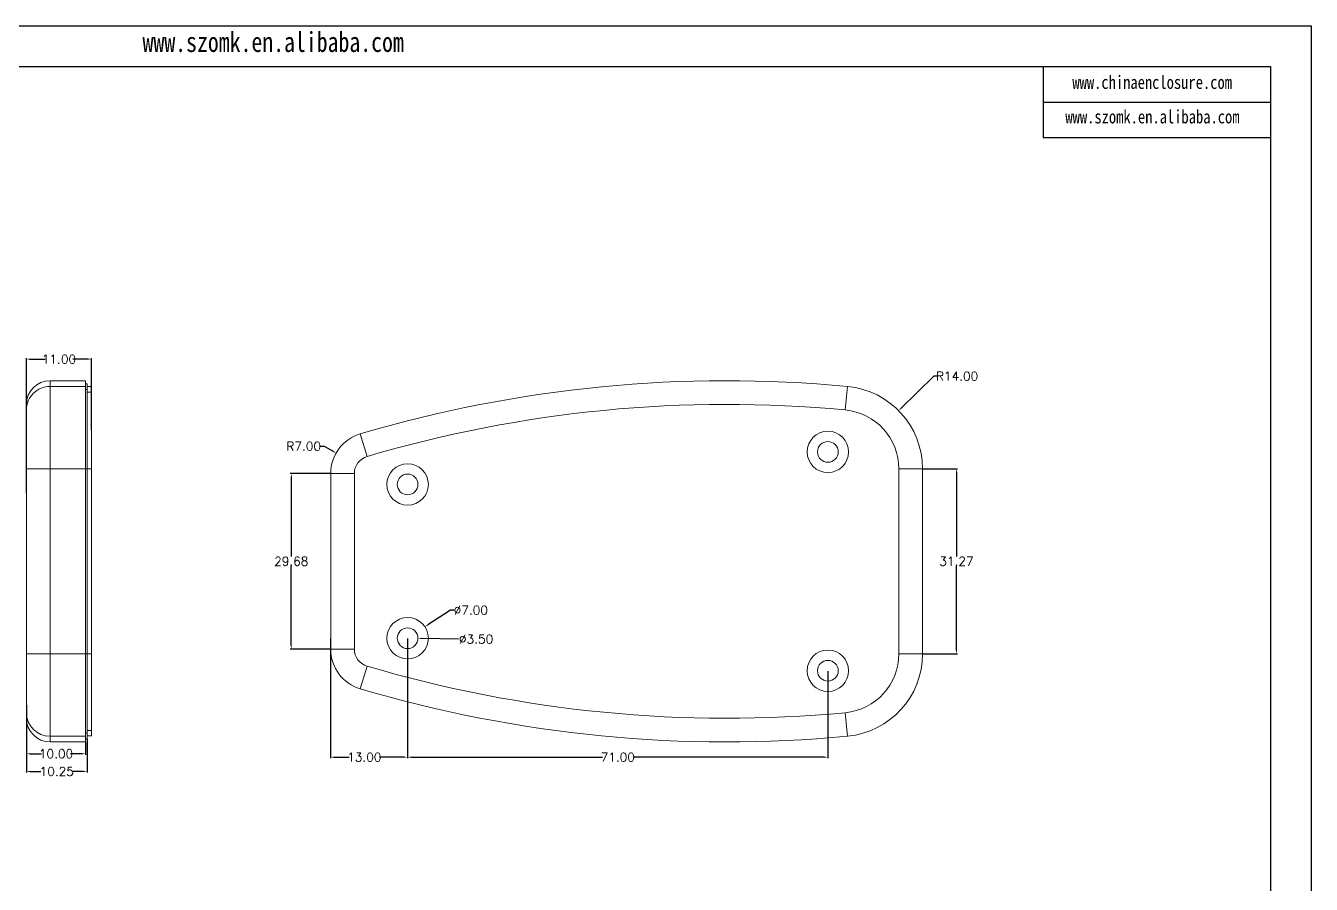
# Model space of a CAD drawing. Header units: inches. Extents: x 2300 to 3202, y 573 to 863.
# Drawn here: x 2984.9 to 3202, y 718.1 to 863.3 of the extents above; entities that cross this region are included whole.
import ezdxf

# ---------------------------------------------------------------- set-up
doc = ezdxf.new("R2010")
doc.units = ezdxf.units.IN
doc.layers.add('文字', color=81, linetype='Continuous')
doc.styles.get("Standard").update_dxf_attribs({"font": 'txt', "bigfont": 'gbcbig.shx'})
doc.styles.add('宋体', font='', dxfattribs={"width": 0.8, "height": 3.5})
doc.styles.get('宋体').set_extended_font_data('SimSun')
doc.dimstyles.new('2', dxfattribs={"dimtxt": 1.5, "dimasz": 0.6, "dimexe": 0.18, "dimexo": 0.0625, "dimgap": 0.09, "dimtad": 0, "dimtih": 1, "dimtoh": 1, "dimzin": 0, "dimdsep": 46, "dimtxsty": 'Standard', "dimcen": 0, "dimadec": 0, "dimazin": 2, "dimtfac": 1, "dimtofl": 0, "dimtmove": 0, "dimatfit": 3, "dimfxl": 1, "dimtolj": 1, "dimtzin": 0, "dimarcsym": 0})

# ---------------------------------------------------------------- blocks, each defined once
blk = doc.blocks.new('*D259')
at = {"color": 0, "lineweight": -2}
for p, q in [((2984.97, 784.27), (2984.97, 807.12)), ((2985.57, 806.94), (2988.13, 806.94)), ((2995.37, 806.94), (2992.81, 806.94)), ((2995.97, 794.92), (2995.97, 807.12))]:
    blk.add_line(p, q, dxfattribs=at)
at = {"color": 0}
for points in [[(2985.57, 807.04), (2985.57, 806.84), (2984.97, 806.94)], [(2995.37, 807.04), (2995.37, 806.84), (2995.97, 806.94)]]:
    blk.add_solid(points, dxfattribs=at)
at = {"layer": 'Defpoints', "color": 0}
for p in [(2995.97, 806.94), (2995.97, 794.85), (2984.97, 784.21)]:
    blk.add_point(p, dxfattribs=at)
at = {"color": 0, "insert": (2990.47, 806.94), "char_height": 1.5, "attachment_point": 5}
blk.add_mtext('\\A1;11.00', dxfattribs=at)
blk = doc.blocks.new('*D260')
at = {"color": 0, "lineweight": -2}
for p, q in [((2984.97, 748.44), (2984.97, 740.03)), ((2994.97, 742.15), (2994.97, 740.03)), ((2985.57, 740.21), (2987.5, 740.21)), ((2994.37, 740.21), (2992.43, 740.21))]:
    blk.add_line(p, q, dxfattribs=at)
at = {"color": 0}
for points in [[(2985.57, 740.31), (2985.57, 740.11), (2984.97, 740.21)], [(2994.37, 740.31), (2994.37, 740.11), (2994.97, 740.21)]]:
    blk.add_solid(points, dxfattribs=at)
at = {"layer": 'Defpoints', "color": 0}
for p in [(2984.97, 748.51), (2994.97, 742.21), (2984.97, 740.21)]:
    blk.add_point(p, dxfattribs=at)
at = {"color": 0, "insert": (2989.97, 740.21), "char_height": 1.5, "attachment_point": 5}
blk.add_mtext('\\A1;10.00', dxfattribs=at)
blk = doc.blocks.new('*D261')
at = {"color": 0, "lineweight": -2}
for p, q in [((2984.97, 748.38), (2984.97, 737.04)), ((2995.22, 742.65), (2995.22, 737.04)), ((2985.57, 737.22), (2987.38, 737.22)), ((2994.62, 737.22), (2992.81, 737.22))]:
    blk.add_line(p, q, dxfattribs=at)
at = {"color": 0}
for points in [[(2985.57, 737.32), (2985.57, 737.12), (2984.97, 737.22)], [(2994.62, 737.32), (2994.62, 737.12), (2995.22, 737.22)]]:
    blk.add_solid(points, dxfattribs=at)
at = {"layer": 'Defpoints', "color": 0}
for p in [(2984.97, 748.44), (2995.22, 742.71), (2984.97, 737.22)]:
    blk.add_point(p, dxfattribs=at)
at = {"color": 0, "insert": (2990.09, 737.22), "char_height": 1.5, "attachment_point": 5}
blk.add_mtext('\\A1;10.25', dxfattribs=at)
blk = doc.blocks.new('*D262')
at = {"color": 0, "lineweight": -2}
for p, q in [((3056.61, 764.5), (3052.8, 762)), ((3057.21, 764.5), (3056.61, 764.5))]:
    blk.add_line(p, q, dxfattribs=at)
at = {"color": 0}
blk.add_solid([(3052.75, 762.08), (3052.86, 761.92), (3052.3, 761.67)], dxfattribs=at)
at = {"layer": 'Defpoints', "color": 0}
for p in [(3052.3, 761.67), (3046.45, 757.83)]:
    blk.add_point(p, dxfattribs=at)
at = {"color": 0, "insert": (3060.05, 764.5), "char_height": 1.5, "attachment_point": 5}
blk.add_mtext('\\A1;∅7.00', dxfattribs=at)
blk = doc.blocks.new('*D263')
at = {"color": 0, "lineweight": -2}
blk.add_line((3057.98, 759.59), (3051.72, 759.7), dxfattribs=at)
at = {"color": 0}
blk.add_solid([(3051.72, 759.8), (3051.72, 759.6), (3051.12, 759.72)], dxfattribs=at)
at = {"layer": 'Defpoints', "color": 0}
for p in [(3047.62, 759.78), (3051.12, 759.72)]:
    blk.add_point(p, dxfattribs=at)
at = {"color": 0, "insert": (3060.94, 759.59), "char_height": 1.5, "attachment_point": 5}
blk.add_mtext('\\A1;∅3.50', dxfattribs=at)
blk = doc.blocks.new('*D264')
at = {"color": 0, "lineweight": -2}
for p, q in [((3034.66, 792.21), (3035.26, 792.21)), ((3035.26, 792.21), (3036.77, 791.35))]:
    blk.add_line(p, q, dxfattribs=at)
at = {"color": 0}
blk.add_solid([(3036.82, 791.44), (3036.72, 791.26), (3037.29, 791.05)], dxfattribs=at)
at = {"layer": 'Defpoints', "color": 0}
for p in [(3037.29, 791.05), (3043.37, 787.59)]:
    blk.add_point(p, dxfattribs=at)
at = {"color": 0, "insert": (3031.82, 792.21), "char_height": 1.5, "attachment_point": 5}
blk.add_mtext('\\A1;R7.00', dxfattribs=at)
blk = doc.blocks.new('*D265')
at = {"color": 0, "lineweight": -2}
for p, q in [((3138.26, 804.06), (3132.76, 798.64)), ((3138.86, 804.06), (3138.26, 804.06))]:
    blk.add_line(p, q, dxfattribs=at)
at = {"color": 0}
blk.add_solid([(3132.69, 798.71), (3132.84, 798.57), (3132.34, 798.22)], dxfattribs=at)
at = {"layer": 'Defpoints', "color": 0}
for p in [(3132.34, 798.22), (3122.37, 788.38)]:
    blk.add_point(p, dxfattribs=at)
at = {"color": 0, "insert": (3142.2, 804.06), "char_height": 1.5, "attachment_point": 5}
blk.add_mtext('\\A1;R14.00', dxfattribs=at)
blk = doc.blocks.new('*D266')
at = {"color": 0, "lineweight": -2}
for p, q in [((3036.37, 759.69), (3036.37, 739.45)), ((3049.37, 759.69), (3049.37, 739.45)), ((3036.97, 739.63), (3039.47, 739.63)), ((3048.77, 739.63), (3044.65, 739.63))]:
    blk.add_line(p, q, dxfattribs=at)
at = {"color": 0}
for points in [[(3036.97, 739.73), (3036.97, 739.53), (3036.37, 739.63)], [(3048.77, 739.73), (3048.77, 739.53), (3049.37, 739.63)]]:
    blk.add_solid(points, dxfattribs=at)
at = {"layer": 'Defpoints', "color": 0}
for p in [(3036.37, 759.75), (3049.37, 759.75), (3036.37, 739.63)]:
    blk.add_point(p, dxfattribs=at)
at = {"color": 0, "insert": (3042.06, 739.63), "char_height": 1.5, "attachment_point": 5}
blk.add_mtext('\\A1;13.00', dxfattribs=at)
blk = doc.blocks.new('*D267')
at = {"color": 0, "lineweight": -2}
for p, q in [((3049.37, 759.69), (3049.37, 739.45)), ((3120.37, 754.19), (3120.37, 739.45)), ((3049.97, 739.63), (3082.28, 739.63)), ((3119.77, 739.63), (3087.46, 739.63))]:
    blk.add_line(p, q, dxfattribs=at)
at = {"color": 0}
for points in [[(3049.97, 739.73), (3049.97, 739.53), (3049.37, 739.63)], [(3119.77, 739.73), (3119.77, 739.53), (3120.37, 739.63)]]:
    blk.add_solid(points, dxfattribs=at)
at = {"layer": 'Defpoints', "color": 0}
for p in [(3049.37, 759.75), (3120.37, 754.25), (3120.37, 739.63)]:
    blk.add_point(p, dxfattribs=at)
at = {"color": 0, "insert": (3084.87, 739.63), "char_height": 1.5, "attachment_point": 5}
blk.add_mtext('\\A1;71.00', dxfattribs=at)
blk = doc.blocks.new('*D268')
at = {"color": 0, "lineweight": -2}
for p, q in [((3136.44, 788.38), (3142.27, 788.38)), ((3142.09, 787.78), (3142.09, 773.59)), ((3142.09, 757.71), (3142.09, 771.91)), ((3136.44, 757.11), (3142.27, 757.11))]:
    blk.add_line(p, q, dxfattribs=at)
at = {"color": 0}
for points in [[(3141.99, 787.78), (3142.19, 787.78), (3142.09, 788.38)], [(3141.99, 757.71), (3142.19, 757.71), (3142.09, 757.11)]]:
    blk.add_solid(points, dxfattribs=at)
at = {"layer": 'Defpoints', "color": 0}
for p in [(3136.37, 788.38), (3142.09, 788.38), (3136.37, 757.11)]:
    blk.add_point(p, dxfattribs=at)
at = {"color": 0, "insert": (3142.09, 772.75), "char_height": 1.5, "attachment_point": 5}
blk.add_mtext('\\A1;31.27', dxfattribs=at)
blk = doc.blocks.new('*D269')
at = {"color": 0, "lineweight": -2}
for p, q in [((3036.31, 787.59), (3029.54, 787.59)), ((3029.72, 786.99), (3029.72, 773.59)), ((3029.72, 758.51), (3029.72, 771.91)), ((3036.31, 757.91), (3029.54, 757.91))]:
    blk.add_line(p, q, dxfattribs=at)
at = {"color": 0}
for points in [[(3029.62, 786.99), (3029.82, 786.99), (3029.72, 787.59)], [(3029.62, 758.51), (3029.82, 758.51), (3029.72, 757.91)]]:
    blk.add_solid(points, dxfattribs=at)
at = {"layer": 'Defpoints', "color": 0}
for p in [(3029.72, 787.59), (3036.37, 787.59), (3036.37, 757.91)]:
    blk.add_point(p, dxfattribs=at)
at = {"color": 0, "insert": (3029.72, 772.75), "char_height": 1.5, "attachment_point": 5}
blk.add_mtext('\\A1;29.68', dxfattribs=at)

msp = doc.modelspace()

# ---------------------------------------------------------------- linework, layer by layer
for p, q in [((2791.397, 863.315), (3202.047, 863.315)), ((3202.047, 863.315), (3202.047, 572.957)), ((2802.023, 856.402), (3195.134, 856.402)), ((3156.727, 856.402), (3156.727, 844.4)), ((3195.134, 856.402), (3195.134, 579.87)), ((3156.727, 850.401), (3195.134, 850.401)), ((3156.727, 844.4), (3195.134, 844.4))]:
    msp.add_line(p, q)
at = {"color": 7, "linetype": 'Continuous', "lineweight": 15}
for p, q in [((2994.968, 803.283), (2988.968, 803.283)), ((2988.968, 802.322), (2988.968, 788.383)), ((2988.968, 802.322), (2994.968, 802.322)), ((2994.968, 803.283), (2994.968, 802.322)), ((2995.218, 802.783), (2994.968, 802.783)), ((2994.968, 802.322), (2994.968, 788.383)), ((2994.968, 801.824), (2995.218, 801.824)), ((2995.218, 802.783), (2995.218, 801.824)), ((2995.968, 802.283), (2995.218, 802.283)), ((2995.218, 801.824), (2995.218, 788.383)), ((2995.968, 802.283), (2995.968, 801.326)), ((3123.688, 802.322), (3123.312, 798.339)), ((2995.218, 801.326), (2995.968, 801.326)), ((2995.968, 801.326), (2995.968, 788.383)), ((2984.968, 798.339), (2984.968, 799.283)), ((2984.968, 788.383), (2984.968, 798.339)), ((3041.383, 794.3), (3042.52, 790.465)), ((2984.968, 757.113), (2984.968, 788.383)), ((2988.968, 788.383), (2984.968, 788.383)), ((2988.968, 788.383), (2988.968, 757.113)), ((2994.968, 788.383), (2988.968, 788.383)), ((2994.968, 788.383), (2994.968, 757.113)), ((2994.968, 788.383), (2995.218, 788.383)), ((2995.218, 788.383), (2995.218, 757.113)), ((2995.218, 788.383), (2995.968, 788.383)), ((2995.968, 788.383), (2995.968, 757.113)), ((3036.374, 757.907), (3036.374, 787.589)), ((3040.374, 787.589), (3036.374, 787.589)), ((3040.374, 787.589), (3040.374, 757.907)), ((3136.374, 788.383), (3132.374, 788.383)), ((3132.374, 757.113), (3132.374, 788.383)), ((3136.374, 788.383), (3136.374, 757.113)), ((2984.968, 747.157), (2984.968, 757.113)), ((2988.968, 757.113), (2984.968, 757.113)), ((2988.968, 757.113), (2994.968, 757.113)), ((2988.968, 757.113), (2988.968, 743.175)), ((2994.968, 757.113), (2994.968, 743.175)), ((2994.968, 757.113), (2995.218, 757.113)), ((2995.218, 757.113), (2995.218, 743.672)), ((2995.218, 757.113), (2995.968, 757.113)), ((2995.968, 757.113), (2995.968, 744.17)), ((3040.374, 757.907), (3036.374, 757.907)), ((3136.374, 757.113), (3132.374, 757.113)), ((3042.52, 755.031), (3041.383, 751.196)), ((2984.968, 746.213), (2984.968, 747.157)), ((3123.312, 747.157), (3123.688, 743.175)), ((2994.968, 743.175), (2988.968, 743.175)), ((2994.968, 743.672), (2995.218, 743.672)), ((2994.968, 743.175), (2994.968, 742.213)), ((2995.218, 744.17), (2995.968, 744.17)), ((2995.218, 743.672), (2995.218, 742.713)), ((2995.218, 743.213), (2995.968, 743.213)), ((2995.968, 744.17), (2995.968, 743.213)), ((2988.968, 742.213), (2994.968, 742.213)), ((2994.968, 742.713), (2995.218, 742.713))]:
    msp.add_line(p, q, dxfattribs=at)
at = {"color": 8, "linetype": 'Continuous', "lineweight": 15}
for p, q in [((2988.968, 803.283), (2988.968, 802.322)), ((2988.968, 743.175), (2988.968, 742.213))]:
    msp.add_line(p, q, dxfattribs=at)
at = {"color": 7, "linetype": 'Continuous', "lineweight": 15}
for centre, radius in [((3120.374, 791.248), 3.5), ((3120.374, 791.248), 1.75), ((3049.374, 785.748), 3.5), ((3049.374, 785.748), 1.75), ((3049.374, 759.748), 3.5), ((3049.374, 759.748), 1.75), ((3120.374, 754.248), 3.5), ((3120.374, 754.248), 1.75)]:
    msp.add_circle(centre, radius, dxfattribs=at)
for centre, radius, start, end in [((2988.968, 799.283), 4, 90, 180), ((2988.958, 798.331), 3.99, 89.86142, 179.88492), ((3103.258, 585.69), 217.592, 84.61254, 106.52076), ((3122.374, 788.383), 14, 0, 84.61254), ((3103.258, 585.69), 213.592, 84.61254, 106.52076), ((3122.374, 788.383), 10, 0, 84.61254), ((3043.374, 787.589), 7, 106.52076, 180), ((3043.374, 787.589), 3, 106.52076, 180), ((3043.374, 757.907), 7, 180, 253.47924), ((3043.374, 757.907), 3, 180, 253.47924), ((3122.374, 757.113), 10, 275.38746, 0), ((3122.374, 757.113), 14, 275.38746, 0), ((3103.258, 959.806), 213.592, 253.47924, 275.38746), ((3103.258, 959.806), 217.592, 253.47924, 275.38746), ((2988.96, 747.167), 3.992, 180.13913, 270.11453), ((2988.968, 746.213), 4, 180, 270)]:
    msp.add_arc(centre, radius, start, end, dxfattribs=at)

# ---------------------------------------------------------------- texts
at = {"layer": '文字', "color": 0, "attachment_point": 1, "style": '宋体'}
for s, insert, char_height, width in [('www.szomk.en.alibaba.com', (3004.588, 862.256), 3.37984, 59.38046), ('www.chinaenclosure.com', (3161.675, 854.882), 2.25322, 39.58698), ('www.szomk.en.alibaba.com', (3160.497, 849.047), 2.25322, 39.58698)]:
    msp.add_mtext(s, dxfattribs=dict(at, insert=insert, char_height=char_height, width=width))

# ---------------------------------------------------------------- dimensions: what is measured, and where the dimension line sits
for base, p1, p2, picture, middle in [((2995.968, 806.935), (2984.968, 784.21), (2995.968, 794.855), '*D259', (2990.468, 806.935)), ((3120.374, 739.629), (3049.374, 759.748), (3120.374, 754.248), '*D267', (3084.874, 739.629)), ((2984.968, 740.208), (2994.968, 742.213), (2984.968, 748.507), '*D260', (2989.968, 740.208)), ((2984.968, 737.221), (2995.218, 742.713), (2984.968, 748.445), '*D261', (2990.093, 737.221))]:
    dim = msp.add_linear_dim(base=base, p1=p1, p2=p2, dimstyle='2')
    dim.commit()
    dim.dimension.update_dxf_attribs({"geometry": picture, "text_midpoint": middle})
for center, mpoint, picture, middle in [((3122.374, 788.383), (3132.338, 798.218), '*D265', (3142.201, 804.063)), ((3043.374, 787.589), (3037.291, 791.054), '*D264', (3031.817, 792.213))]:
    dim = msp.add_radius_dim(center=center, mpoint=mpoint, dimstyle='2')
    dim.commit()
    dim.dimension.update_dxf_attribs({"geometry": picture, "text_midpoint": middle, "dimtype": 164})
for base, p1, p2, picture, middle in [((3029.724, 787.589), (3036.374, 757.907), (3036.374, 787.589), '*D269', (3029.724, 772.748)), ((3142.095, 788.383), (3136.374, 757.113), (3136.374, 788.383), '*D268', (3142.095, 772.748))]:
    dim = msp.add_linear_dim(base=base, p1=p1, p2=p2, angle=90, dimstyle='2')
    dim.commit()
    dim.dimension.update_dxf_attribs({"geometry": picture, "text_midpoint": middle})
for p1, p2, picture, middle in [((3046.448, 757.827), (3052.299, 761.67), '*D262', (3060.049, 764.5)), ((3047.624, 759.781), (3051.123, 759.715), '*D263', (3057.976, 759.587))]:
    dim = msp.add_diameter_dim_2p(p1=p1, p2=p2, dimstyle='2')
    dim.commit()
    dim.dimension.update_dxf_attribs({"geometry": picture, "text_midpoint": middle, "dimtype": 163})
dim = msp.add_linear_dim(base=(3036.374, 739.629), p1=(3049.374, 759.748), p2=(3036.374, 759.748), dimstyle='2')
dim.commit()
dim.dimension.update_dxf_attribs({"geometry": '*D266', "text_midpoint": (3042.065, 739.629), "dimtype": 160})

doc.saveas('drawing.dxf')
